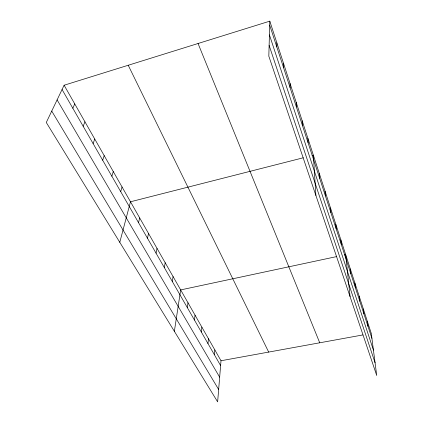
<?xml version="1.0" encoding="UTF-8"?>
<svg xmlns="http://www.w3.org/2000/svg" width="423" height="423" viewBox="0 0 423 423"><rect width="100%" height="100%" fill="white"/><g stroke="black" fill="none" stroke-linecap="round" stroke-linejoin="round"><path stroke-width="0.63" d="M276.806 46.953L276.843 42.813M269.805 21.15L268.822 56.169L376.719 375.492L371.278 333.414L269.805 21.15L64.116 85.234L46.281 122.474L217.634 401.85L221.007 360.75L64.116 85.234M214.398 354.765L214.842 349.921M207.973 343.582L208.47 338.733M201.327 332.007L201.877 327.159M194.448 320.031L195.056 315.177M187.32 307.621L187.992 302.773M174.366 331.304L180.669 289.914L336.713 256.576M172.272 281.417L173.076 276.584M164.314 267.569L165.203 262.746M156.055 253.181L157.023 248.386M147.468 238.234L148.521 233.459M138.538 222.683L139.685 217.935M119.783 242.31L130.485 201.782L303.27 157.784M120.708 191.63L122.046 186.961M111.852 176.211L113.29 171.585M102.657 160.206L104.201 155.627M93.102 143.566L94.763 139.051M83.167 126.271L84.949 121.819M72.83 108.267L74.744 103.894M312.105 155.532L313.369 155.209L315.891 195.458M344.401 254.932L345.686 254.657L350.075 296.629M221.007 360.75L362.892 334.937M51.733 111.085L218.649 389.493M57.094 99.891L219.659 377.168M62.065 89.523L220.61 365.583M128.227 65.258L268.674 352.079M198.054 43.506L319.73 342.789M269.123 45.404L375.079 362.807M269.419 34.876L373.446 350.186M269.694 25.158L371.912 338.347M367.386 321.443L368.01 326.382M363.357 309.049L363.96 313.982M359.18 296.195L359.767 301.123M354.849 282.865L355.41 287.788M350.355 269.028L350.894 273.94M340.827 239.719L341.313 244.589M335.777 224.179L336.232 229.017M330.522 208L330.939 212.806M325.044 191.143L325.424 195.902M319.333 173.562L319.666 178.273M307.881 138.326L308.129 142.916M302.175 120.761L302.371 125.282M296.232 102.472L296.38 106.919M290.041 83.421L290.13 87.773M283.584 63.55L283.611 67.802"/></g></svg>
